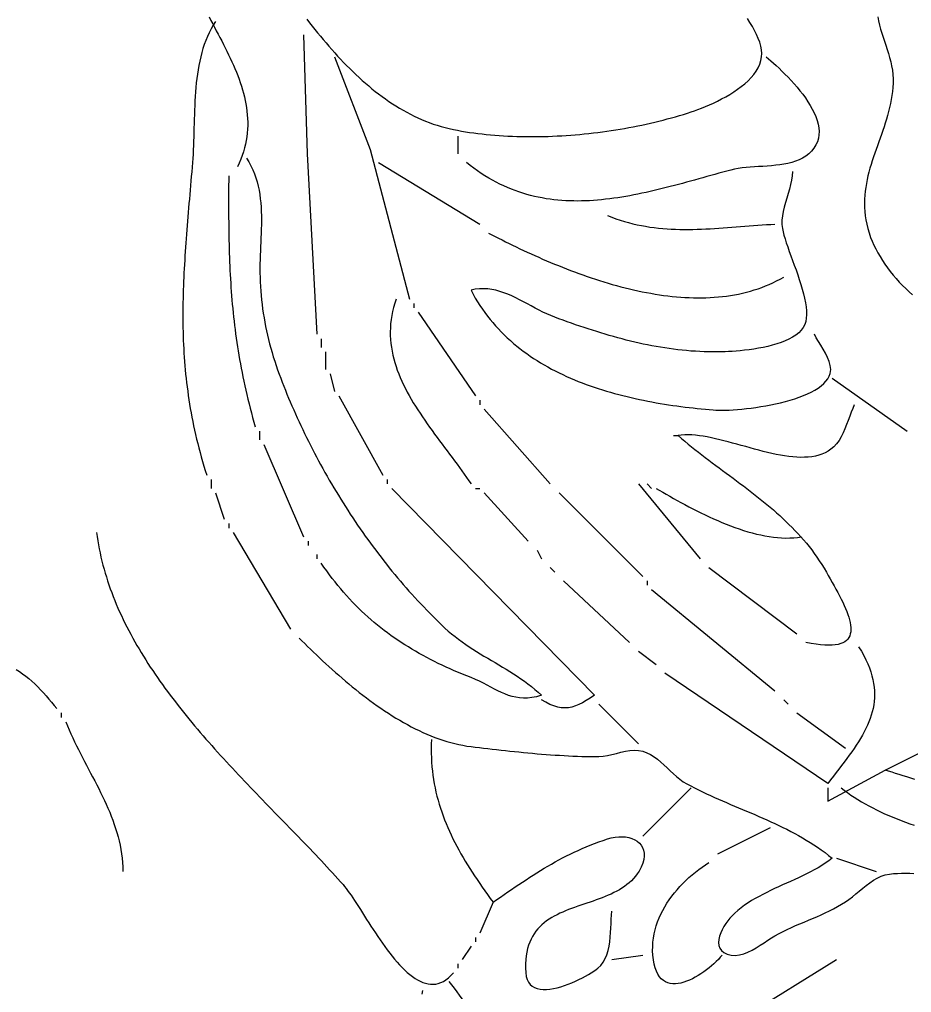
# Model space of a CAD drawing. Header units: millimetres. Extents: x 17 to 1517, y 15 to 1503.
# Drawn here: x 740.5 to 943, y 678.5 to 899.5 of the extents above; entities that cross this region are included whole.
import ezdxf

# ---------------------------------------------------------------- set-up
doc = ezdxf.new("R2010")
doc.units = ezdxf.units.MM
doc.layers.add('0_0_0', color=3, linetype='Continuous')

msp = doc.modelspace()

# ---------------------------------------------------------------- linework, layer by layer
at = {"layer": '0_0_0'}
for points in [[(783.5383, 900.0701), (783.9488, 899.2917), (784.3612, 898.5131), (784.7746, 897.7343), (785.1879, 896.9551), (785.5999, 896.1754), (786.0095, 895.3952), (786.4158, 894.6142), (786.8175, 893.8324), (787.2136, 893.0497), (787.603, 892.266), (787.9847, 891.4812), (788.3574, 890.6951), (788.7202, 889.9077), (789.0719, 889.1188), (789.4115, 888.3283), (789.7378, 887.5362), (790.0498, 886.7423), (790.3463, 885.9465), (790.6264, 885.1487), (790.8888, 884.3489), (791.1325, 883.5468), (791.3565, 882.7423), (791.5596, 881.9355), (791.7407, 881.1261), (791.8987, 880.3141), (792.0326, 879.4993), (792.1412, 878.6816), (792.2235, 877.861), (792.2784, 877.0373), (792.3048, 876.2104), (792.3016, 875.3802), (792.2676, 874.5467), (792.2019, 873.7096), (792.1033, 872.8689), (791.9707, 872.0244), (791.8031, 871.1762), (791.5993, 870.3239), (791.3583, 869.4677), (791.0789, 868.6073), (790.7601, 867.7426), (790.4009, 866.8735), (790, 866)], [(805.7104, 899.5427), (806.3188, 898.7627), (806.9328, 897.9853), (807.5524, 897.2109), (808.1776, 896.4402), (808.8086, 895.6736), (809.4456, 894.9116), (810.0885, 894.1548), (810.7375, 893.4036), (811.3927, 892.6586), (812.0541, 891.9204), (812.722, 891.1893), (813.3964, 890.466), (814.0773, 889.751), (814.7649, 889.0447), (815.4594, 888.3478), (816.1607, 887.6606), (816.869, 886.9838), (817.5843, 886.3179), (818.3069, 885.6633), (819.0368, 885.0206), (819.774, 884.3903), (820.5188, 883.7729), (821.2711, 883.1689), (822.0311, 882.579), (822.7989, 882.0034), (823.5746, 881.4429), (824.3583, 880.8979), (825.15, 880.3689), (825.95, 879.8565), (826.7582, 879.3611), (827.5749, 878.8833), (828.4, 878.4237), (829.2337, 877.9826), (830.0761, 877.5606), (830.9273, 877.1583), (831.7874, 876.7762), (832.6564, 876.4148), (833.5346, 876.0746), (834.4219, 875.7561), (835.3185, 875.4598), (836.2246, 875.1863), (837.1401, 874.9361), (838.0652, 874.7097), (839, 874.5076), (839.9043, 874.3312), (840.818, 874.1653), (841.7408, 874.0099), (842.6723, 873.8649), (843.612, 873.7303), (844.5597, 873.6058), (845.515, 873.4915), (846.4774, 873.3873), (847.4467, 873.2932), (848.4224, 873.2089), (849.4042, 873.1346), (850.3918, 873.07), (851.3846, 873.0152), (852.3825, 872.97), (853.3849, 872.9344), (854.3915, 872.9083), (855.4021, 872.8916), (856.4161, 872.8843), (857.4332, 872.8863), (858.453, 872.8974), (859.4753, 872.9178), (860.4995, 872.9471), (861.5254, 872.9855), (862.5526, 873.0328), (863.5806, 873.0889), (864.6092, 873.1538), (865.6379, 873.2274), (866.6664, 873.3096), (867.6943, 873.4003), (868.7213, 873.4995), (869.7469, 873.6072), (870.7708, 873.7231), (871.7927, 873.8473), (872.8121, 873.9797), (873.8287, 874.1202), (874.8421, 874.2687), (875.852, 874.4252), (876.858, 874.5896), (877.8596, 874.7618), (878.8566, 874.9417), (879.8486, 875.1293), (880.8351, 875.3245), (881.8159, 875.5271), (882.7905, 875.7373), (883.7587, 875.9548), (884.7199, 876.1796), (885.6739, 876.4116), (886.6202, 876.6508), (887.5586, 876.8971), (888.4885, 877.1504), (889.4098, 877.4105), (890.3219, 877.6776), (891.2246, 877.9514), (892.1174, 878.232), (893, 878.5192), (893.7374, 878.7709), (894.5264, 879.0563), (895.359, 879.3748), (896.2273, 879.7258), (897.1235, 880.1089), (898.0397, 880.5234), (898.968, 880.9689), (899.9005, 881.4449), (900.8292, 881.9506), (901.7464, 882.4858), (902.6442, 883.0497), (903.5145, 883.6419), (904.3497, 884.2618), (905.1417, 884.909), (905.8826, 885.5828), (906.5647, 886.2827), (907.18, 887.0082), (907.7205, 887.7587), (908.1786, 888.5338), (908.5461, 889.3328), (908.8153, 890.1553), (908.9783, 891.0007), (909.0183, 891.7876), (908.9522, 892.6046), (908.7896, 893.4474), (908.5402, 894.3118), (908.2138, 895.1935), (907.82, 896.0884), (907.3686, 896.9923), (906.8694, 897.9009), (906.3321, 898.81), (905.7663, 899.7153)], [(935.3676, 900.1047), (935.534, 899.17), (935.7431, 898.2417), (935.9874, 897.3182), (936.2589, 896.3977), (936.5498, 895.4788), (936.8526, 894.5597), (937.1593, 893.6389), (937.4622, 892.7146), (937.7535, 891.7852), (938.0255, 890.8492), (938.2704, 889.9047), (938.4804, 888.9503), (938.6477, 887.9843), (938.7647, 887.005), (938.8234, 886.0107), (938.8163, 885), (938.7591, 884.0553), (938.6689, 883.1218), (938.5481, 882.1989), (938.399, 881.2857), (938.2239, 880.3816), (938.0253, 879.4858), (937.8055, 878.5977), (937.5669, 877.7166), (937.3117, 876.8417), (937.0425, 875.9723), (936.7615, 875.1078), (936.4711, 874.2475), (936.1737, 873.3905), (935.8717, 872.5363), (935.5673, 871.6841), (935.263, 870.8332), (934.9612, 869.9829), (934.6641, 869.1325), (934.3742, 868.2812), (934.0938, 867.4285), (933.8253, 866.5736), (933.5711, 865.7157), (933.3334, 864.8542), (933.1147, 863.9883), (932.9174, 863.1174), (932.7438, 862.2408), (932.5962, 861.3577), (932.477, 860.4674), (932.3886, 859.5693), (932.3334, 858.6626), (932.3137, 857.7466), (932.3319, 856.8206), (932.3903, 855.884), (932.4914, 854.9359), (932.6373, 853.9757), (932.8307, 853.0028), (933.0737, 852.0163), (933.3688, 851.0156), (933.7183, 850), (934.0619, 849.1264), (934.4483, 848.251), (934.8754, 847.376), (935.341, 846.5034), (935.8432, 845.6353), (936.38, 844.7737), (936.9492, 843.9208), (937.5489, 843.0786), (938.177, 842.2493), (938.8315, 841.4348), (939.5103, 840.6373), (940.2114, 839.8588), (940.9328, 839.1014), (941.6723, 838.3673), (942.4281, 837.6585), (943.198, 836.977)], [(785, 899), (784.4843, 898.1871), (784.0078, 897.3528), (783.569, 896.4982), (783.1662, 895.6245), (782.7976, 894.7327), (782.4618, 893.824), (782.1571, 892.8995), (781.8817, 891.9603), (781.6342, 891.0076), (781.4128, 890.0424), (781.216, 889.0659), (781.042, 888.0793), (780.8892, 887.0836), (780.7561, 886.08), (780.641, 885.0696), (780.5421, 884.0535), (780.458, 883.0328), (780.387, 882.0087), (780.3273, 880.9824), (780.2775, 879.9548), (780.2358, 878.9271), (780.2007, 877.9006), (780.1704, 876.8762), (780.1434, 875.8551), (780.1179, 874.8385), (780.0925, 873.8274), (780.0654, 872.823), (780.035, 871.8264), (779.9996, 870.8387), (779.9577, 869.8612), (779.9076, 868.8947), (779.8476, 867.9406), (779.7762, 867), (779.6879, 865.9462), (779.5991, 864.8977), (779.5101, 863.8545), (779.4209, 862.8164), (779.3318, 861.7832), (779.243, 860.7548), (779.1546, 859.731), (779.0668, 858.7117), (778.9798, 857.6967), (778.8937, 856.6859), (778.8088, 855.6791), (778.7253, 854.6762), (778.6433, 853.6771), (778.5629, 852.6815), (778.4845, 851.6894), (778.408, 850.7005), (778.3339, 849.7149), (778.2621, 848.7322), (778.193, 847.7523), (778.1266, 846.7752), (778.0632, 845.8006), (778.003, 844.8284), (777.9461, 843.8584), (777.8926, 842.8906), (777.8429, 841.9247), (777.797, 840.9606), (777.7552, 839.9982), (777.7176, 839.0373), (777.6845, 838.0778), (777.6559, 837.1194), (777.6321, 836.1622), (777.6132, 835.2058), (777.5995, 834.2502), (777.5911, 833.2953), (777.5882, 832.3408), (777.591, 831.3866), (777.5996, 830.4326), (777.6143, 829.4787), (777.6352, 828.5246), (777.6625, 827.5702), (777.6964, 826.6155), (777.737, 825.6601), (777.7846, 824.7041), (777.8394, 823.7471), (777.9014, 822.7892), (777.9709, 821.8301), (778.0481, 820.8697), (778.1331, 819.9078), (778.2262, 818.9444), (778.3275, 817.9792), (778.4372, 817.012), (778.5554, 816.0429), (778.6824, 815.0715), (778.8184, 814.0978), (778.9634, 813.1215), (779.1178, 812.1427), (779.2816, 811.161), (779.4551, 810.1764), (779.6385, 809.1887), (779.8319, 808.1978), (780.0354, 807.2035), (780.2494, 806.2056), (780.4739, 805.2041), (780.7092, 804.1987), (780.9554, 803.1893), (781.2127, 802.1759), (781.4813, 801.1581), (781.7613, 800.1359), (782.0531, 799.1092), (782.3566, 798.0777), (782.6722, 797.0413), (783, 796)], [(805, 896), (805.7894, 869), (808, 828)], [(812, 891), (820.0956, 869.9962), (829, 836)], [(910, 891), (910.5081, 890.5722), (911.0605, 890.0961), (911.6509, 889.5744), (912.2733, 889.0102), (912.9214, 888.4063), (913.5893, 887.7656), (914.2706, 887.0912), (914.9593, 886.3859), (915.6493, 885.6526), (916.3344, 884.8943), (917.0085, 884.1139), (917.6654, 883.3143), (918.299, 882.4985), (918.9032, 881.6693), (919.4719, 880.8298), (919.9988, 879.9827), (920.4779, 879.1312), (920.9031, 878.278), (921.2681, 877.4261), (921.5669, 876.5784), (921.7934, 875.7379), (921.9413, 874.9075), (922.0045, 874.0901), (921.977, 873.2887), (921.8526, 872.5061), (921.6251, 871.7452), (921.2885, 871.0092), (920.8087, 870.2398), (920.2614, 869.5602), (919.6514, 868.9644), (918.9837, 868.4462), (918.2634, 867.9998), (917.4955, 867.6189), (916.685, 867.2976), (915.8368, 867.0297), (914.956, 866.8092), (914.0475, 866.6301), (913.1164, 866.4864), (912.1678, 866.3718), (911.2064, 866.2805), (910.2375, 866.2063), (909.266, 866.1432), (908.2968, 866.085), (907.3351, 866.0259), (906.3857, 865.9597), (905.4538, 865.8803), (904.5442, 865.7817), (903.662, 865.6578), (902.8123, 865.5026), (902, 865.3101), (901.0883, 865.0631), (900.1756, 864.8135), (899.2619, 864.5615), (898.3472, 864.3078), (897.4317, 864.0528), (896.5154, 863.7971), (895.5985, 863.5411), (894.6808, 863.2854), (893.7626, 863.0305), (892.844, 862.7769), (891.9249, 862.5251), (891.0054, 862.2755), (890.0857, 862.0288), (889.1657, 861.7855), (888.2457, 861.5459), (887.3255, 861.3107), (886.4054, 861.0804), (885.4854, 860.8554), (884.5655, 860.6363), (883.6458, 860.4236), (882.7264, 860.2177), (881.8074, 860.0193), (880.8889, 859.8287), (879.9708, 859.6466), (879.0534, 859.4734), (878.1366, 859.3097), (877.2205, 859.1558), (876.3052, 859.0125), (875.3908, 858.8801), (874.4774, 858.7591), (873.5649, 858.6502), (872.6536, 858.5537), (871.7434, 858.4702), (870.8344, 858.4003), (869.9267, 858.3443), (869.0205, 858.3029), (868.1156, 858.2765), (867.2123, 858.2656), (866.3106, 858.2708), (865.4105, 858.2926), (864.5122, 858.3314), (863.6157, 858.3878), (862.721, 858.4623), (861.8283, 858.5554), (860.9376, 858.6676), (860.0491, 858.7994), (859.1627, 858.9514), (858.2785, 859.1239), (857.3966, 859.3177), (856.5171, 859.533), (855.6401, 859.7705), (854.7656, 860.0307), (853.8937, 860.3141), (853.0245, 860.6211), (852.158, 860.9524), (851.2943, 861.3083), (850.4335, 861.6895), (849.5756, 862.0964), (848.7208, 862.5295), (847.8691, 862.9894), (847.0206, 863.4765), (846.1753, 863.9914), (845.3333, 864.5345), (844.4947, 865.1064), (843.6596, 865.7076), (842.8279, 866.3386), (842, 867)], [(840, 873), (840, 869)], [(792, 868), (792.5388, 867.1317), (793.0204, 866.2497), (793.4479, 865.3547), (793.8241, 864.4475), (794.1519, 863.529), (794.4344, 862.5998), (794.6744, 861.6608), (794.8749, 860.7128), (795.0388, 859.7565), (795.1691, 858.7928), (795.2687, 857.8224), (795.3405, 856.8461), (795.3875, 855.8647), (795.4127, 854.879), (795.4189, 853.8897), (795.4091, 852.8977), (795.3863, 851.9038), (795.3534, 850.9087), (795.3133, 849.9132), (795.2689, 848.9181), (795.2233, 847.9242), (795.1793, 846.9322), (795.1399, 845.943), (795.108, 844.9574), (795.0866, 843.9761), (795.0787, 843), (795.0861, 841.9541), (795.1092, 840.9141), (795.1479, 839.8796), (795.202, 838.8505), (795.2716, 837.8264), (795.3565, 836.8071), (795.4567, 835.7923), (795.5722, 834.7818), (795.7028, 833.7753), (795.8486, 832.7725), (796.0094, 831.7731), (796.1852, 830.777), (796.376, 829.7839), (796.5816, 828.7934), (796.802, 827.8053), (797.0372, 826.8194), (797.287, 825.8354), (797.5515, 824.853), (797.8305, 823.872), (798.1241, 822.8921), (798.432, 821.913), (798.7544, 820.9345), (799.091, 819.9564), (799.442, 818.9783), (799.8071, 818), (800.1508, 817.105), (800.5013, 816.2096), (800.8586, 815.3139), (801.2226, 814.418), (801.5933, 813.522), (801.9706, 812.626), (802.3545, 811.7302), (802.7449, 810.8346), (803.1418, 809.9394), (803.5452, 809.0447), (803.955, 808.1506), (804.3711, 807.2573), (804.7935, 806.3647), (805.2222, 805.4731), (805.6571, 804.5826), (806.0982, 803.6933), (806.5454, 802.8052), (806.9987, 801.9186), (807.458, 801.0335), (807.9232, 800.1501), (808.3945, 799.2684), (808.8716, 798.3886), (809.3545, 797.5108), (809.8433, 796.6351), (810.3378, 795.7616), (810.838, 794.8905), (811.3439, 794.0218), (811.8553, 793.1557), (812.3724, 792.2923), (812.895, 791.4317), (813.423, 790.574), (813.9565, 789.7194), (814.4953, 788.8679), (815.0395, 788.0197), (815.589, 787.1748), (816.1438, 786.3335), (816.7037, 785.4957), (817.2688, 784.6617), (817.8389, 783.8316), (818.4142, 783.0054), (818.9944, 782.1832), (819.5797, 781.3653), (820.1698, 780.5517), (820.7648, 779.7425), (821.3647, 778.9379), (821.9693, 778.1379), (822.5787, 777.3426), (823.1927, 776.5523), (823.8114, 775.767), (824.4347, 774.9868), (825.0626, 774.2118), (825.6949, 773.4422), (826.3317, 772.678), (826.973, 771.9194), (827.6186, 771.1665), (828.2685, 770.4195), (828.9227, 769.6783), (829.5811, 768.9432), (830.2437, 768.2143), (830.9104, 767.4916), (831.5812, 766.7754), (832.2561, 766.0656), (832.9349, 765.3625), (833.6177, 764.6661), (834.3045, 763.9765), (834.995, 763.294), (835.6894, 762.6185), (836.3876, 761.9502), (837.0895, 761.2893), (837.8415, 760.6081), (838.6077, 759.9542), (839.3868, 759.3254), (840.1778, 758.7194), (840.9794, 758.134), (841.7905, 757.5671), (842.61, 757.0163), (843.4368, 756.4795), (844.2696, 755.9545), (845.1074, 755.4391), (845.949, 754.9311), (846.7933, 754.4282), (847.6391, 753.9282), (848.4852, 753.429), (849.3306, 752.9283), (850.1741, 752.4239), (851.0146, 751.9136), (851.8509, 751.3952), (852.6818, 750.8665), (853.5062, 750.3252), (854.323, 749.7692), (855.1311, 749.1963), (855.9293, 748.6042), (856.7164, 747.9907), (857.4913, 747.3537), (858.2529, 746.6908), (859, 746), (857.8849, 745.6924), (856.8348, 745.4878), (855.8425, 745.3787), (854.9008, 745.3574), (854.0026, 745.4164), (853.1405, 745.548), (852.3074, 745.7447), (851.4962, 745.9988), (850.6996, 746.3028), (849.9104, 746.649), (849.1214, 747.03), (848.3254, 747.438), (847.5153, 747.8656), (846.6837, 748.305), (845.8236, 748.7488), (844.9278, 749.1892), (843.989, 749.6188), (843, 750.03), (842.0367, 750.4131), (841.0838, 750.8017), (840.1412, 751.1962), (839.2088, 751.5967), (838.2864, 752.0036), (837.374, 752.4172), (836.4714, 752.8377), (835.5786, 753.2655), (834.6954, 753.7009), (833.8217, 754.1441), (832.9574, 754.5955), (832.1024, 755.0554), (831.2567, 755.5239), (830.4199, 756.0016), (829.5922, 756.4885), (828.7733, 756.9851), (827.9632, 757.4917), (827.1618, 758.0084), (826.3688, 758.5357), (825.5843, 759.0737), (824.8081, 759.6229), (824.0401, 760.1835), (823.2802, 760.7558), (822.5283, 761.3401), (821.7843, 761.9367), (821.0481, 762.5458), (820.3195, 763.1679), (819.5985, 763.8031), (818.8849, 764.4518), (818.1786, 765.1143), (817.4796, 765.7908), (816.7877, 766.4817), (816.1027, 767.1872), (815.4247, 767.9077), (814.7535, 768.6435), (814.089, 769.3947), (813.431, 770.1619), (812.7795, 770.9451), (812.1343, 771.7448), (811.4954, 772.5612), (810.8626, 773.3946), (810.2358, 774.2454), (809.615, 775.1137), (809, 776)], [(822, 867), (845, 853)], [(916, 865), (915.9284, 864.006), (915.7734, 863), (915.5528, 861.9851), (915.2844, 860.9641), (914.9862, 859.9402), (914.6762, 858.9163), (914.3722, 857.8954), (914.0921, 856.8804), (913.8538, 855.8744), (913.6753, 854.8804), (913.5744, 853.9013), (913.5692, 852.9401), (913.6774, 852), (913.8304, 851.2871), (914.036, 850.5063), (914.2875, 849.6644), (914.5784, 848.7678), (914.9019, 847.8233), (915.2516, 846.8376), (915.6206, 845.8172), (916.0025, 844.7689), (916.3905, 843.6993), (916.7781, 842.615), (917.1587, 841.5227), (917.5255, 840.4291), (917.8721, 839.3407), (918.1917, 838.2644), (918.4777, 837.2067), (918.7235, 836.1742), (918.9225, 835.1737), (919.0681, 834.2117), (919.1536, 833.295), (919.1724, 832.4302), (919.1178, 831.6239), (918.9833, 830.8829), (918.7623, 830.2137), (918.4117, 829.5482), (917.9496, 828.9311), (917.3856, 828.3606), (916.7291, 827.835), (915.9898, 827.3525), (915.1771, 826.9112), (914.3007, 826.5095), (913.3701, 826.1455), (912.3948, 825.8174), (911.3844, 825.5235), (910.3485, 825.262), (909.2966, 825.0311), (908.2382, 824.8291), (907.183, 824.6541), (906.1404, 824.5044), (905.1201, 824.3781), (904.1316, 824.2736), (903.1844, 824.1891), (902.288, 824.1226), (901.4522, 824.0726), (900.6863, 824.0372), (900, 824.0146), (898.9806, 823.9957), (897.9647, 823.9924), (896.9523, 824.0042), (895.9432, 824.0308), (894.9373, 824.072), (893.9345, 824.1274), (892.9349, 824.1967), (891.9381, 824.2796), (890.9443, 824.3758), (889.9532, 824.485), (888.9648, 824.6068), (887.9789, 824.7409), (886.9956, 824.8871), (886.0146, 825.045), (885.036, 825.2144), (884.0596, 825.3948), (883.0853, 825.586), (882.113, 825.7876), (881.1427, 825.9994), (880.1742, 826.2211), (879.2075, 826.4523), (878.2424, 826.6927), (877.2789, 826.942), (876.3169, 827.1999), (875.3562, 827.4661), (874.3968, 827.7403), (873.4387, 828.0221), (872.4816, 828.3112), (871.5255, 828.6074), (870.5704, 828.9103), (869.6161, 829.2197), (868.6625, 829.5351), (867.7095, 829.8562), (866.7571, 830.1829), (865.8051, 830.5147), (864.8535, 830.8514), (863.9022, 831.1925), (862.951, 831.5379), (862, 831.8873), (861.1057, 832.2396), (860.216, 832.6299), (859.33, 833.0511), (858.4468, 833.4963), (857.5654, 833.9586), (856.6851, 834.431), (855.8048, 834.9065), (854.9239, 835.3782), (854.0412, 835.8391), (853.1561, 836.2823), (852.2675, 836.7008), (851.3747, 837.0878), (850.4766, 837.4361), (849.5725, 837.7389), (848.6615, 837.9893), (847.7426, 838.1802), (846.815, 838.3047), (845.8779, 838.3559), (844.9302, 838.3268), (843.9712, 838.2105), (843, 838), (843.4786, 837.1053), (843.9755, 836.2305), (844.4904, 835.3752), (845.0229, 834.5392), (845.5726, 833.7223), (846.1392, 832.9242), (846.7223, 832.1448), (847.3216, 831.3837), (847.9366, 830.6409), (848.567, 829.9159), (849.2124, 829.2087), (849.8724, 828.5189), (850.5468, 827.8465), (851.2351, 827.191), (851.937, 826.5523), (852.652, 825.9302), (853.3799, 825.3244), (854.1202, 824.7347), (854.8726, 824.1609), (855.6367, 823.6028), (856.4122, 823.06), (857.1987, 822.5325), (857.9957, 822.0199), (858.8031, 821.5221), (859.6203, 821.0387), (860.447, 820.5696), (861.2829, 820.1146), (862.1275, 819.6734), (862.9806, 819.2458), (863.8417, 818.8315), (864.7105, 818.4304), (865.5866, 818.0422), (866.4697, 817.6666), (867.3593, 817.3035), (868.2551, 816.9526), (869.1568, 816.6137), (870.0639, 816.2865), (870.9762, 815.9709), (871.8931, 815.6666), (872.8145, 815.3733), (873.7398, 815.0909), (874.6688, 814.8191), (875.6011, 814.5577), (876.5362, 814.3064), (877.4739, 814.065), (878.4138, 813.8334), (879.3554, 813.6112), (880.2985, 813.3983), (881.2427, 813.1943), (882.1875, 812.9992), (883.1327, 812.8126), (884.0778, 812.6343), (885.0225, 812.4641), (885.9665, 812.3018), (886.9093, 812.1471), (887.8505, 811.9998), (888.79, 811.8597), (889.7271, 811.7266), (890.6617, 811.6001), (891.5932, 811.4802), (892.5215, 811.3665), (893.446, 811.2589), (894.3664, 811.157), (895.2824, 811.0608), (896.1936, 810.9699), (897.0995, 810.8841), (898, 810.8032), (898.5772, 810.7649), (899.2341, 810.7441), (899.9645, 810.7411), (900.762, 810.7561), (901.6202, 810.7894), (902.5328, 810.8414), (903.4936, 810.9124), (904.4962, 811.0026), (905.5342, 811.1124), (906.6013, 811.2422), (907.6913, 811.3921), (908.7977, 811.5625), (909.9143, 811.7537), (911.0348, 811.9661), (912.1527, 812.1998), (913.2618, 812.4553), (914.3558, 812.7329), (915.4283, 813.0328), (916.4731, 813.3553), (917.4837, 813.7008), (918.4538, 814.0696), (919.3772, 814.462), (920.2475, 814.8782), (921.0583, 815.3186), (921.8035, 815.7836), (922.4765, 816.2733), (923.0712, 816.7882), (923.5811, 817.3284), (924, 817.8944), (924.3215, 818.4865), (924.5393, 819.1049), (924.6502, 819.9811), (924.562, 820.8875), (924.3106, 821.8139), (923.9319, 822.7501), (923.4619, 823.6859), (922.9366, 824.611), (922.3918, 825.5151), (921.8634, 826.3882), (921.3875, 827.2199), (921, 828)], [(788, 864), (787.9914, 862.907), (787.9842, 861.823), (787.9783, 860.7476), (787.974, 859.6804), (787.9714, 858.6212), (787.9706, 857.5697), (787.9719, 856.5256), (787.9753, 855.4885), (787.9811, 854.4582), (787.9893, 853.4344), (788.0001, 852.4167), (788.0138, 851.4049), (788.0304, 850.3986), (788.05, 849.3976), (788.0729, 848.4015), (788.0993, 847.41), (788.1291, 846.4229), (788.1627, 845.4398), (788.2001, 844.4604), (788.2415, 843.4844), (788.2871, 842.5116), (788.3371, 841.5416), (788.3915, 840.574), (788.4505, 839.6087), (788.5143, 838.6453), (788.583, 837.6835), (788.6569, 836.723), (788.7359, 835.7634), (788.8204, 834.8045), (788.9104, 833.8461), (789.0061, 832.8877), (789.1077, 831.929), (789.2153, 830.9699), (789.329, 830.0099), (789.4491, 829.0487), (789.5756, 828.0862), (789.7088, 827.1218), (789.8487, 826.1554), (789.9956, 825.1867), (790.1496, 824.2153), (790.3108, 823.2409), (790.4793, 822.2633), (790.6555, 821.2821), (790.8393, 820.297), (791.031, 819.3078), (791.2307, 818.314), (791.4386, 817.3155), (791.6548, 816.3119), (791.8794, 815.3028), (792.1127, 814.2881), (792.3547, 813.2674), (792.6057, 812.2404), (792.8658, 811.2067), (793.1351, 810.1662), (793.4138, 809.1184), (793.702, 808.0631), (794, 807)], [(874, 855), (874.9505, 854.6131), (875.9035, 854.2563), (876.859, 853.9286), (877.8167, 853.6289), (878.7766, 853.3563), (879.7386, 853.1098), (880.7026, 852.8883), (881.6684, 852.6908), (882.6361, 852.5164), (883.6055, 852.364), (884.5764, 852.2326), (885.5488, 852.1212), (886.5227, 852.0288), (887.4978, 851.9544), (888.4741, 851.897), (889.4515, 851.8556), (890.4298, 851.8292), (891.4091, 851.8167), (892.3891, 851.8172), (893.3698, 851.8297), (894.3511, 851.8531), (895.3329, 851.8865), (896.3151, 851.9288), (897.2975, 851.979), (898.2802, 852.0362), (899.2629, 852.0992), (900.2456, 852.1672), (901.2282, 852.2391), (902.2105, 852.3139), (903.1926, 852.3906), (904.1742, 852.4682), (905.1553, 852.5457), (906.1358, 852.622), (907.1155, 852.6962), (908.0945, 852.7672), (909.0725, 852.8342), (910.0495, 852.8959), (911.0253, 852.9515), (912, 853)], [(847, 851), (847.7449, 850.6099), (848.5013, 850.2176), (849.2689, 849.8236), (850.0474, 849.4282), (850.8365, 849.0318), (851.6359, 848.6348), (852.4454, 848.2376), (853.2645, 847.8405), (854.093, 847.4438), (854.9307, 847.0481), (855.7772, 846.6537), (856.6323, 846.2609), (857.4955, 845.8702), (858.3667, 845.4819), (859.2456, 845.0964), (860.1318, 844.7141), (861.0251, 844.3353), (861.9251, 843.9605), (862.8316, 843.5899), (863.7442, 843.2241), (864.6628, 842.8634), (865.5869, 842.5082), (866.5163, 842.1587), (867.4507, 841.8156), (868.3897, 841.479), (869.3332, 841.1494), (870.2808, 840.8271), (871.2322, 840.5126), (872.187, 840.2063), (873.1451, 839.9084), (874.1062, 839.6194), (875.0698, 839.3397), (876.0358, 839.0697), (877.0038, 838.8097), (877.9735, 838.56), (878.9447, 838.3212), (879.9171, 838.0936), (880.8902, 837.8775), (881.864, 837.6733), (882.838, 837.4814), (883.8119, 837.3022), (884.7856, 837.1362), (885.7586, 836.9835), (886.7307, 836.8447), (887.7016, 836.7201), (888.6709, 836.6101), (889.6385, 836.5151), (890.6039, 836.4354), (891.567, 836.3714), (892.5274, 836.3236), (893.4847, 836.2923), (894.4388, 836.2779), (895.3893, 836.2807), (896.336, 836.3011), (897.2784, 836.3396), (898.2164, 836.3964), (899.1497, 836.4721), (900.0778, 836.5669), (901.0007, 836.6812), (901.9178, 836.8155), (902.8291, 836.9701), (903.7341, 837.1453), (904.6325, 837.3416), (905.5242, 837.5594), (906.4087, 837.7989), (907.2858, 838.0607), (908.1552, 838.3451), (909.0165, 838.6524), (909.8696, 838.9831), (910.714, 839.3375), (911.5496, 839.716), (912.376, 840.119), (913.1929, 840.5468), (914, 841)], [(826, 836), (825.6834, 835.0507), (825.4122, 834.1083), (825.1852, 833.1727), (825.0011, 832.2437), (824.8589, 831.3212), (824.7573, 830.4051), (824.6952, 829.4954), (824.6713, 828.5918), (824.6844, 827.6943), (824.7335, 826.8028), (824.8172, 825.9171), (824.9345, 825.0372), (825.084, 824.1629), (825.2647, 823.2941), (825.4754, 822.4307), (825.7148, 821.5726), (825.9818, 820.7197), (826.2752, 819.8718), (826.5938, 819.0289), (826.9364, 818.1909), (827.3019, 817.3576), (827.689, 816.5289), (828.0965, 815.7046), (828.5234, 814.8848), (828.9683, 814.0693), (829.4301, 813.2579), (829.9076, 812.4506), (830.3997, 811.6473), (830.9051, 810.8477), (831.4227, 810.0519), (831.9513, 809.2597), (832.4896, 808.471), (833.0365, 807.6857), (833.5909, 806.9036), (834.1515, 806.1247), (834.7171, 805.3489), (835.2866, 804.5759), (835.8587, 803.8058), (836.4323, 803.0384), (837.0063, 802.2736), (837.5793, 801.5113), (838.1503, 800.7513), (838.718, 799.9937), (839.2812, 799.2381), (839.8389, 798.4846), (840.3897, 797.733), (840.9325, 796.9832), (841.4661, 796.2351), (841.9893, 795.4886), (842.501, 794.7436), (843, 794)], [(830, 835), (830, 834)], [(831, 833), (844, 814)], [(809, 827), (809, 825)], [(810, 824), (810, 820)], [(811, 819), (812, 815)], [(925, 818), (942, 806)], [(813, 814), (823, 796)], [(845, 813), (845, 812)], [(930, 812), (929.6432, 811.1799), (929.3001, 810.3046), (928.9621, 809.3891), (928.6203, 808.4489), (928.266, 807.4992), (927.8903, 806.5554), (927.4846, 805.6328), (927.04, 804.7466), (926.5477, 803.9122), (925.9991, 803.1448), (925.3852, 802.4599), (924.6975, 801.8727), (924.0553, 801.4471), (923.3792, 801.0841), (922.671, 800.7808), (921.9323, 800.5342), (921.1648, 800.3415), (920.3703, 800.1996), (919.5503, 800.1058), (918.7066, 800.0571), (917.8408, 800.0505), (916.9548, 800.0832), (916.05, 800.1522), (915.1283, 800.2546), (914.1913, 800.3876), (913.2408, 800.5481), (912.2783, 800.7333), (911.3056, 800.9403), (910.3244, 801.1661), (909.3364, 801.4078), (908.3432, 801.6626), (907.3466, 801.9274), (906.3482, 802.1994), (905.3497, 802.4757), (904.3528, 802.7534), (903.3592, 803.0294), (902.3706, 803.301), (901.3887, 803.5652), (900.4152, 803.8191), (899.4517, 804.0598), (898.5, 804.2843), (897.5616, 804.4897), (896.6385, 804.6732), (895.7321, 804.8318), (894.8442, 804.9625), (893.9765, 805.0626), (893.1307, 805.129), (892.3084, 805.1589), (891.5114, 805.1492), (890.7414, 805.0973), (890, 805), (890.7582, 804.3506), (891.5215, 803.71), (892.2894, 803.0774), (893.0614, 802.4522), (893.8371, 801.834), (894.616, 801.2219), (895.3976, 800.6155), (896.1815, 800.0142), (896.9672, 799.4172), (897.7543, 798.8241), (898.5424, 798.2342), (899.3309, 797.6469), (900.1193, 797.0615), (900.9074, 796.4776), (901.6945, 795.8944), (902.4802, 795.3114), (903.2642, 794.7279), (904.0458, 794.1434), (904.8247, 793.5572), (905.6004, 792.9687), (906.3724, 792.3774), (907.1403, 791.7826), (907.9036, 791.1836), (908.662, 790.58), (909.4148, 789.9711), (910.1617, 789.3563), (910.9021, 788.7349), (911.6358, 788.1064), (912.3621, 787.4701), (913.0806, 786.8255), (913.7909, 786.1719), (914.4925, 785.5088), (915.1849, 784.8355), (915.8678, 784.1514), (916.5406, 783.4559), (917.2029, 782.7484), (917.8541, 782.0283), (918.494, 781.295), (919.122, 780.5478), (919.7376, 779.7863), (920.3404, 779.0096), (920.93, 778.2174), (921.5058, 777.4088), (922.0674, 776.5834), (922.6145, 775.7406), (923.1464, 774.8796), (923.6628, 774), (924.1133, 773.211), (924.56, 772.4248), (925.0005, 771.6429), (925.4324, 770.8666), (925.8532, 770.0975), (926.2605, 769.337), (926.652, 768.5866), (927.0251, 767.8476), (927.3775, 767.1217), (927.7067, 766.4103), (928.0104, 765.7147), (928.286, 765.0365), (928.5312, 764.3772), (928.7436, 763.7381), (928.9208, 763.1208), (929.0603, 762.5267), (929.1596, 761.9573), (929.2165, 761.414), (929.2284, 760.8983), (929.193, 760.4117), (929.1077, 759.9555), (928.9703, 759.5314), (928.7783, 759.1407), (928.5292, 758.7849), (928.2207, 758.4655), (927.8503, 758.1838), (927.4156, 757.9415), (926.9142, 757.7399), (926.3437, 757.5805), (925.7016, 757.4648), (924.9855, 757.3942), (924.193, 757.3702), (923.3217, 757.3942), (922.3692, 757.4677), (921.333, 757.5922), (920.2107, 757.7691), (919, 758)], [(846, 811), (861, 794)], [(795, 806), (795, 804)], [(889, 805), (890, 805)], [(796, 803), (805, 782)], [(784, 795), (784, 793)], [(824, 795), (824, 794)], [(881, 794), (895, 777)], [(883, 794), (884, 793)], [(785, 792), (787, 786)], [(825, 793), (871, 746), (870.0663, 745.364), (869.1764, 744.8002), (868.3223, 744.3123), (867.4959, 743.9039), (866.6894, 743.5787), (865.8946, 743.3404), (865.1035, 743.1926), (864.3083, 743.1389), (863.5008, 743.1831), (862.6731, 743.3289), (861.8171, 743.5797), (860.925, 743.9394), (859.9886, 744.4116), (859, 745)], [(844, 793), (845, 793)], [(846, 792), (856, 781)], [(863, 792), (882, 773)], [(885, 793), (885.75, 792.5632), (886.5218, 792.1165), (887.3142, 791.6615), (888.1262, 791.1995), (888.9566, 790.7323), (889.8044, 790.2612), (890.6686, 789.788), (891.548, 789.314), (892.4416, 788.8408), (893.3482, 788.37), (894.2669, 787.9031), (895.1966, 787.4417), (896.1361, 786.9872), (897.0845, 786.5413), (898.0405, 786.1054), (899.0033, 785.6812), (899.9715, 785.27), (900.9444, 784.8736), (901.9206, 784.4933), (902.8992, 784.1308), (903.879, 783.7876), (904.8591, 783.4652), (905.8383, 783.1652), (906.8156, 782.8891), (907.7898, 782.6384), (908.76, 782.4147), (909.7249, 782.2195), (910.6837, 782.0544), (911.6351, 781.9209), (912.5781, 781.8205), (913.5117, 781.7547), (914.4347, 781.7252), (915.3462, 781.7334), (916.2449, 781.7809), (917.1298, 781.8693), (918, 782)], [(788, 785), (788, 784)], [(758, 783), (758.1295, 782.0584), (758.2743, 781.1212), (758.434, 780.1884), (758.6085, 779.2599), (758.7976, 778.3356), (759.0011, 777.4157), (759.2187, 776.4999), (759.4502, 775.5884), (759.6955, 774.681), (759.9543, 773.7777), (760.2264, 772.8785), (760.5116, 771.9834), (760.8097, 771.0923), (761.1204, 770.2051), (761.4436, 769.3219), (761.7791, 768.4426), (762.1266, 767.5672), (762.4859, 766.6956), (762.8569, 765.8278), (763.2393, 764.9638), (763.6329, 764.1036), (764.0374, 763.247), (764.4528, 762.3941), (764.8787, 761.5449), (765.315, 760.6992), (765.7614, 759.8572), (766.2177, 759.0186), (766.6838, 758.1836), (767.1594, 757.352), (767.6443, 756.5238), (768.1383, 755.699), (768.6412, 754.8776), (769.1527, 754.0595), (769.6727, 753.2447), (770.201, 752.4332), (770.7373, 751.6249), (771.2814, 750.8198), (771.8332, 750.0178), (772.3923, 749.2189), (772.9587, 748.4232), (773.532, 747.6304), (774.1122, 746.8407), (774.6988, 746.054), (775.2919, 745.2702), (775.8911, 744.4893), (776.4962, 743.7113), (777.107, 742.9362), (777.7234, 742.1638), (778.3451, 741.3943), (778.9718, 740.6274), (779.6034, 739.8633), (780.2397, 739.1018), (780.8805, 738.343), (781.5255, 737.5868), (782.1745, 736.8331), (782.8274, 736.082), (783.4839, 735.3334), (784.1438, 734.5872), (784.8069, 733.8435), (785.473, 733.1021), (786.1418, 732.3631), (786.8133, 731.6265), (787.487, 730.8921), (788.1629, 730.16), (788.8408, 729.4301), (789.5203, 728.7024), (790.2014, 727.9769), (790.8838, 727.2534), (791.5672, 726.5321), (792.2516, 725.8128), (792.9366, 725.0955), (793.6221, 724.3802), (794.3078, 723.6668), (794.9935, 722.9554), (795.6791, 722.2458), (796.3643, 721.5381), (797.0489, 720.8322), (797.7327, 720.128), (798.4154, 719.4256), (799.097, 718.7249), (799.7771, 718.0259), (800.4555, 717.3285), (801.1321, 716.6327), (801.8066, 715.9385), (802.4789, 715.2458), (803.1486, 714.5546), (803.8157, 713.8648), (804.4798, 713.1765), (805.1408, 712.4896), (805.7985, 711.8041), (806.4526, 711.1198), (807.103, 710.4369), (807.7494, 709.7552), (808.3916, 709.0748), (809.0295, 708.3955), (809.6627, 707.7174), (810.2911, 707.0404), (810.9146, 706.3645), (811.5327, 705.6896), (812.1455, 705.0158), (812.7526, 704.3429), (813.3538, 703.671), (813.949, 703), (814.2844, 702.6043), (814.6341, 702.1627), (814.9976, 701.678), (815.3746, 701.1534), (815.7646, 700.5916), (816.1671, 699.9956), (816.5819, 699.3683), (817.0084, 698.7127), (817.4463, 698.0318), (817.8952, 697.3284), (818.3546, 696.6055), (818.8241, 695.8661), (819.3033, 695.113), (819.7919, 694.3493), (820.2893, 693.5778), (820.7952, 692.8015), (821.3092, 692.0233), (821.8308, 691.2462), (822.3597, 690.4731), (822.8955, 689.7069), (823.4376, 688.9506), (823.9858, 688.2072), (824.5396, 687.4794), (825.0985, 686.7704), (825.6623, 686.083), (826.2304, 685.4202), (826.8024, 684.7849), (827.378, 684.18), (827.9568, 683.6085), (828.5382, 683.0733), (829.122, 682.5774), (829.7076, 682.1237), (830.2948, 681.7151), (830.883, 681.3546), (831.4718, 681.045), (832.061, 680.7895), (832.6499, 680.5908), (833.2383, 680.4519), (833.8257, 680.3759), (834.4117, 680.3655), (834.9959, 680.4237), (835.5778, 680.5535), (836.1572, 680.7578), (836.7335, 681.0396), (837.3063, 681.4018), (837.8753, 681.8472), (838.44, 682.379), (839, 683)], [(789, 783), (802, 761)], [(806, 781), (806, 780)], [(808, 778), (808, 777)], [(858, 779), (859, 777)], [(861, 775), (862, 774)], [(897, 775), (917, 760)], [(864, 772), (879, 758)], [(883, 772), (883, 771)], [(884, 770), (912, 747)], [(804, 759), (804.6273, 758.3746), (805.2658, 757.7424), (805.9153, 757.1041), (806.5757, 756.4605), (807.2466, 755.8122), (807.9279, 755.1601), (808.6193, 754.505), (809.3206, 753.8475), (810.0316, 753.1884), (810.7521, 752.5286), (811.4818, 751.8687), (812.2206, 751.2095), (812.9683, 750.5518), (813.7245, 749.8964), (814.4891, 749.2439), (815.2619, 748.5952), (816.0427, 747.951), (816.8312, 747.3121), (817.6272, 746.6793), (818.4305, 746.0532), (819.2408, 745.4346), (820.0581, 744.8244), (820.882, 744.2233), (821.7123, 743.6319), (822.5488, 743.0512), (823.3913, 742.4818), (824.2396, 741.9245), (825.0934, 741.3801), (825.9526, 740.8493), (826.8169, 740.3329), (827.686, 739.8316), (828.5599, 739.3463), (829.4382, 738.8776), (830.3208, 738.4263), (831.2074, 737.9932), (832.0978, 737.579), (832.9917, 737.1845), (833.8891, 736.8105), (834.7896, 736.4577), (835.693, 736.1269), (836.5992, 735.8188), (837.5078, 735.5342), (838.4188, 735.2739), (839.3318, 735.0386), (840.2466, 734.829), (841.163, 734.646), (842.0809, 734.4902), (843, 734.3626), (843.9448, 734.2466), (844.9009, 734.1305), (845.8675, 734.0146), (846.8438, 733.8991), (847.829, 733.7845), (848.8222, 733.671), (849.8226, 733.5589), (850.8294, 733.4485), (851.8418, 733.3402), (852.8589, 733.2343), (853.88, 733.131), (854.9042, 733.0308), (855.9308, 732.9338), (856.9588, 732.8404), (857.9874, 732.751), (859.0159, 732.6658), (860.0435, 732.5852), (861.0692, 732.5094), (862.0924, 732.4388), (863.1121, 732.3737), (864.1275, 732.3144), (865.1379, 732.2612), (866.1424, 732.2145), (867.1402, 732.1744), (868.1305, 732.1415), (869.1124, 732.1159), (870.0852, 732.0979), (871.048, 732.088), (872, 732.0864), (872.9932, 732.1487), (873.995, 732.3089), (875.0028, 732.5351), (876.0138, 732.7956), (877.0255, 733.0584), (878.0351, 733.2916), (879.04, 733.4635), (880.0375, 733.5422), (881.0251, 733.4957), (882, 733.2924), (882.9012, 732.9607), (883.7514, 732.5371), (884.5585, 732.0359), (885.3304, 731.4714), (886.075, 730.8578), (886.8003, 730.2094), (887.514, 729.5406), (888.2243, 728.8656), (888.939, 728.1986), (889.666, 727.554), (890.4132, 726.9461), (891.1885, 726.389), (892, 725.8973), (892.8758, 725.4272), (893.7577, 724.9696), (894.6451, 724.5233), (895.5376, 724.0874), (896.4349, 723.661), (897.3364, 723.2429), (898.2417, 722.8323), (899.1503, 722.428), (900.062, 722.0292), (900.9761, 721.6347), (901.8923, 721.2437), (902.8101, 720.8551), (903.729, 720.4678), (904.6488, 720.081), (905.5688, 719.6936), (906.4887, 719.3046), (907.4081, 718.913), (908.3264, 718.5179), (909.2433, 718.1181), (910.1583, 717.7128), (911.0709, 717.3009), (911.9808, 716.8814), (912.8875, 716.4533), (913.7906, 716.0157), (914.6896, 715.5674), (915.5841, 715.1076), (916.4736, 714.6352), (917.3577, 714.1493), (918.236, 713.6487), (919.1081, 713.1326), (919.9734, 712.5999), (920.8316, 712.0497), (921.6822, 711.4809), (922.5247, 710.8925), (923.3589, 710.2835), (924.1841, 709.653), (925, 709), (924.2285, 708.4208), (923.4331, 707.8693), (922.616, 707.3431), (921.7793, 706.8397), (920.9253, 706.3566), (920.0561, 705.8914), (919.174, 705.4415), (918.2811, 705.0046), (917.3797, 704.578), (916.4719, 704.1594), (915.5599, 703.7464), (914.6459, 703.3363), (913.7321, 702.9268), (912.8208, 702.5153), (911.914, 702.0995), (911.014, 701.6768), (910.123, 701.2447), (909.2432, 700.8009), (908.3767, 700.3428), (907.5259, 699.8679), (906.6927, 699.3738), (905.8796, 698.858), (905.0885, 698.318), (904.3218, 697.7514), (903.5817, 697.1557), (902.8703, 696.5285), (902.1898, 695.8672), (901.747, 695.381), (901.2919, 694.8137), (900.8417, 694.1805), (900.4135, 693.4967), (900.0245, 692.7776), (899.6918, 692.0383), (899.4326, 691.2942), (899.2641, 690.5605), (899.2033, 689.8524), (899.2675, 689.1852), (899.4738, 688.5742), (899.8394, 688.0346), (900.3813, 687.5816), (901.1169, 687.2306), (902.0632, 686.9968), (902.9945, 686.9411), (903.9412, 687.0536), (904.8963, 687.3084), (905.8527, 687.6799), (906.8036, 688.1423), (907.7418, 688.6699), (908.6605, 689.2369), (909.5526, 689.8177), (910.4112, 690.3864), (911.2293, 690.9174), (912, 691.385), (912.9187, 691.8932), (913.8495, 692.3741), (914.7904, 692.8317), (915.7397, 693.27), (916.6956, 693.6934), (917.656, 694.1059), (918.6193, 694.5116), (919.5835, 694.9146), (920.5468, 695.3191), (921.5074, 695.7293), (922.4634, 696.1492), (923.413, 696.583), (924.3544, 697.0348), (925.2855, 697.5088), (926.2048, 698.009), (927.1102, 698.5397), (928, 699.1049), (928.7881, 699.6606), (929.5685, 700.2655), (930.346, 700.9031), (931.1254, 701.557), (931.9114, 702.2105), (932.7088, 702.8474), (933.5224, 703.4512), (934.3569, 704.0053), (935.2172, 704.4934), (936.1079, 704.8989), (937.0339, 705.2054), (938, 705.3966), (938.9117, 705.498), (939.8273, 705.5675), (940.7465, 705.6068), (941.6693, 705.6172), (942.5953, 705.6001), (943.5244, 705.5572)], [(881, 756), (885, 753)], [(931, 757), (931.6059, 756.0058), (932.1513, 755.0319), (932.6377, 754.0774), (933.0664, 753.1413), (933.439, 752.2228), (933.757, 751.321), (934.0219, 750.4351), (934.2351, 749.564), (934.3982, 748.707), (934.5126, 747.8632), (934.5798, 747.0317), (934.6014, 746.2116), (934.5787, 745.402), (934.5134, 744.602), (934.4068, 743.8108), (934.2604, 743.0274), (934.0758, 742.2511), (933.8545, 741.4809), (933.5979, 740.7159), (933.3075, 739.9552), (932.9848, 739.198), (932.6313, 738.4434), (932.2485, 737.6904), (931.8379, 736.9383), (931.4009, 736.1861), (930.939, 735.433), (930.4538, 734.678), (929.9467, 733.9204), (929.4192, 733.1591), (928.8729, 732.3933), (928.3091, 731.6222), (927.7294, 730.8448), (927.1352, 730.0603), (926.5281, 729.2678), (925.9095, 728.4664), (925.281, 727.6552), (924.644, 726.8333), (924, 726), (887, 751)], [(739.7714, 751.8371), (740.5022, 751.3852), (741.2203, 750.8925), (741.9263, 750.3621), (742.6205, 749.7975), (743.3033, 749.202), (743.9751, 748.5788), (744.6363, 747.9314), (745.2872, 747.2631), (745.9283, 746.5772), (746.5599, 745.8769), (747.1825, 745.1658), (747.7965, 744.447), (748.4022, 743.724), (749, 743)], [(914, 745), (915, 744)], [(872, 744), (881, 735)], [(750, 742), (750, 741)], [(917, 742), (928, 734)], [(751, 740), (751.3718, 739.0806), (751.7594, 738.167), (752.1613, 737.2587), (752.5761, 736.3551), (753.0023, 735.4559), (753.4385, 734.5604), (753.8832, 733.6682), (754.3349, 732.7788), (754.7923, 731.8918), (755.2539, 731.0065), (755.7182, 730.1226), (756.1838, 729.2396), (756.6492, 728.3569), (757.113, 727.474), (757.5737, 726.5906), (758.0299, 725.706), (758.4801, 724.8197), (758.9229, 723.9314), (759.3569, 723.0405), (759.7805, 722.1465), (760.1924, 721.2489), (760.591, 720.3473), (760.975, 719.4411), (761.3429, 718.5298), (761.6932, 717.613), (762.0245, 716.6901), (762.3354, 715.7608), (762.6243, 714.8244), (762.8899, 713.8805), (763.1307, 712.9286), (763.3452, 711.9682), (763.5321, 710.9988), (763.6898, 710.0199), (763.8168, 709.0311), (763.9118, 708.0318), (763.9734, 707.0216), (764, 706)], [(834, 736), (833.9656, 734.9306), (833.9546, 733.8761), (833.9665, 732.8361), (834.001, 731.8099), (834.0579, 730.7971), (834.1366, 729.7972), (834.237, 728.8097), (834.3585, 727.8341), (834.501, 726.8698), (834.664, 725.9164), (834.8471, 724.9734), (835.0501, 724.0402), (835.2726, 723.1164), (835.5142, 722.2014), (835.7747, 721.2948), (836.0535, 720.396), (836.3505, 719.5046), (836.6652, 718.62), (836.9973, 717.7417), (837.3464, 716.8692), (837.7123, 716.0021), (838.0945, 715.1398), (838.4927, 714.2818), (838.9066, 713.4276), (839.3357, 712.5767), (839.7799, 711.7286), (840.2386, 710.8827), (840.7116, 710.0387), (841.1985, 709.196), (841.699, 708.354), (842.2127, 707.5124), (842.7393, 706.6705), (843.2783, 705.8278), (843.8296, 704.984), (844.3927, 704.1384), (844.9672, 703.2905), (845.5529, 702.4399), (846.1494, 701.5861), (846.7563, 700.7285), (847.3732, 699.8666), (848, 699), (848.86, 699.5986), (849.7113, 700.1905), (850.5549, 700.7756), (851.3917, 701.3537), (852.2227, 701.9246), (853.0489, 702.4882), (853.8714, 703.0443), (854.691, 703.5928), (855.5087, 704.1335), (856.3256, 704.6663), (857.1427, 705.1909), (857.9608, 705.7073), (858.7811, 706.2152), (859.6044, 706.7145), (860.4318, 707.2051), (861.2643, 707.6868), (862.1028, 708.1594), (862.9483, 708.6228), (863.8018, 709.0767), (864.6643, 709.5211), (865.5367, 709.9559), (866.4201, 710.3807), (867.3155, 710.7955), (868.2238, 711.2001), (869.146, 711.5944), (870.083, 711.9782), (871.036, 712.3513), (872.0058, 712.7135), (872.9935, 713.0648), (874, 713.405), (874.8533, 713.646), (875.6985, 713.8077), (876.5278, 713.8917), (877.3331, 713.8996), (878.1065, 713.8332), (878.84, 713.6941), (879.5258, 713.4841), (880.1558, 713.2047), (880.7222, 712.8578), (881.217, 712.4449), (881.6322, 711.9677), (881.9599, 711.4281), (882.1922, 710.8275), (882.3212, 710.1677), (882.3388, 709.4505), (882.2371, 708.6774), (882.0083, 707.8502), (881.6443, 706.9705), (881.1373, 706.0401), (880.7532, 705.4535), (880.3376, 704.9012), (879.892, 704.3815), (879.4181, 703.8925), (878.9176, 703.4326), (878.392, 702.9998), (877.843, 702.5925), (877.2722, 702.2089), (876.6814, 701.8472), (876.0721, 701.5057), (875.4459, 701.1825), (874.8045, 700.8759), (874.1496, 700.5842), (873.4828, 700.3056), (872.8056, 700.0382), (872.1199, 699.7804), (871.4271, 699.5304), (870.729, 699.2863), (870.0271, 699.0465), (869.3232, 698.8092), (868.6189, 698.5725), (867.9157, 698.3348), (867.2153, 698.0942), (866.5195, 697.849), (865.8297, 697.5974), (865.1477, 697.3376), (864.4751, 697.0679), (863.8136, 696.7866), (863.1647, 696.4917), (862.5301, 696.1817), (861.9114, 695.8546), (861.3104, 695.5088), (860.7286, 695.1425), (860.1676, 694.7538), (859.6292, 694.3411), (859.1149, 693.9025), (858.6264, 693.4363), (858.1653, 692.9408), (857.7333, 692.414), (857.3319, 691.8544), (856.963, 691.2601), (856.628, 690.6293), (856.3286, 689.9603), (856.0665, 689.2513), (855.8433, 688.5006), (855.6606, 687.7063), (855.5201, 686.8667), (855.4235, 685.98), (855.3722, 685.0445), (855.3681, 684.0584), (855.4128, 683.02), (855.5236, 682.1795), (855.7338, 681.4565), (856.036, 680.845), (856.4232, 680.3392), (856.8879, 679.9331), (857.4232, 679.6209), (858.0216, 679.3966), (858.6761, 679.2545), (859.3793, 679.1886), (860.1242, 679.193), (860.9034, 679.2618), (861.7098, 679.3892), (862.5362, 679.5693), (863.3753, 679.7963), (864.2199, 680.0641), (865.0628, 680.3669), (865.8968, 680.6989), (866.7147, 681.0542), (867.5093, 681.4268), (868.2734, 681.8109), (868.9997, 682.2007), (869.681, 682.5902), (870.3102, 682.9735), (870.8799, 683.3448), (871.3831, 683.6981), (871.8125, 684.0277), (872.4786, 684.667), (873.0308, 685.4), (873.4806, 686.2142), (873.8397, 687.0973), (874.1197, 688.0369), (874.3323, 689.0207), (874.489, 690.0363), (874.6015, 691.0714), (874.6815, 692.1137), (874.7405, 693.1508), (874.7902, 694.1703), (874.8423, 695.1599), (874.9083, 696.1072), (875, 697)], [(943.7134, 726.8974), (942.8185, 727.1784), (941.9372, 727.4571), (941.0706, 727.7322), (940.2199, 728.0021), (939.3863, 728.2654), (938.571, 728.5204), (937.7752, 728.7658), (937, 729), (949, 735)], [(924, 725), (924, 722), (937, 729)], [(893, 725), (882, 714)], [(927, 725), (927.7129, 724.4407), (928.4496, 723.8942), (929.2089, 723.3604), (929.9897, 722.8394), (930.7912, 722.3309), (931.6123, 721.835), (932.4518, 721.3516), (933.309, 720.8807), (934.1826, 720.4222), (935.0717, 719.976), (935.9752, 719.5421), (936.8922, 719.1204), (937.8217, 718.7109), (938.7625, 718.3136), (939.7137, 717.9283), (940.6742, 717.555), (941.6431, 717.1936), (942.6193, 716.8441), (943.6018, 716.5065)], [(899, 710), (911, 716)], [(900, 687), (899.5937, 686.5229), (899.1478, 686.0371), (898.6658, 685.5466), (898.151, 685.0558), (897.6068, 684.5687), (897.0366, 684.0897), (896.4439, 683.6229), (895.8319, 683.1724), (895.2042, 682.7426), (894.5641, 682.3376), (893.915, 681.9616), (893.2602, 681.6188), (892.6033, 681.3134), (891.9476, 681.0496), (891.2964, 680.8316), (890.6533, 680.6636), (890.0215, 680.5498), (889.4045, 680.4944), (888.8057, 680.5017), (888.2284, 680.5757), (887.6761, 680.7207), (887.1522, 680.941), (886.6601, 681.2407), (886.2031, 681.6239), (885.7846, 682.095), (885.4081, 682.6581), (885.077, 683.3174), (884.7946, 684.0771), (884.5643, 684.9414), (884.3896, 685.9145), (884.2739, 687.0007), (884.2286, 687.9876), (884.2392, 688.9633), (884.3037, 689.9271), (884.4203, 690.8786), (884.5869, 691.817), (884.8017, 692.7419), (885.0627, 693.6526), (885.368, 694.5486), (885.7156, 695.4292), (886.1036, 696.294), (886.53, 697.1422), (886.9929, 697.9734), (887.4904, 698.787), (888.0206, 699.5824), (888.5814, 700.3589), (889.171, 701.1161), (889.7874, 701.8533), (890.4287, 702.57), (891.0929, 703.2656), (891.7781, 703.9394), (892.4824, 704.591), (893.2038, 705.2197), (893.9404, 705.8249), (894.6903, 706.4062), (895.4515, 706.9628), (896.222, 707.4943), (897, 708)], [(926, 709), (935, 706)], [(848, 699), (845, 692)], [(844, 691), (844, 690)], [(843, 689), (841, 686)], [(875, 686), (882, 687)], [(905, 673), (926, 686)], [(840, 685), (840, 684)], [(838, 681), (838.5838, 680.2379), (839.1747, 679.4674), (839.7651, 678.6885), (840.3474, 677.901), (840.9141, 677.1049), (841.4577, 676.3001), (841.9707, 675.4864), (842.4456, 674.6638), (842.8747, 673.8322), (843.2507, 672.9915), (843.566, 672.1416), (843.8131, 671.2824), (843.9844, 670.4138), (844.0724, 669.5357), (844.0696, 668.6481), (843.9685, 667.7508), (843.7615, 666.8437), (843.4412, 665.9268), (843, 665)], [(832, 679), (831.8261, 678.1092)]]:
    msp.add_lwpolyline(points, dxfattribs=at)

doc.saveas('drawing.dxf')
